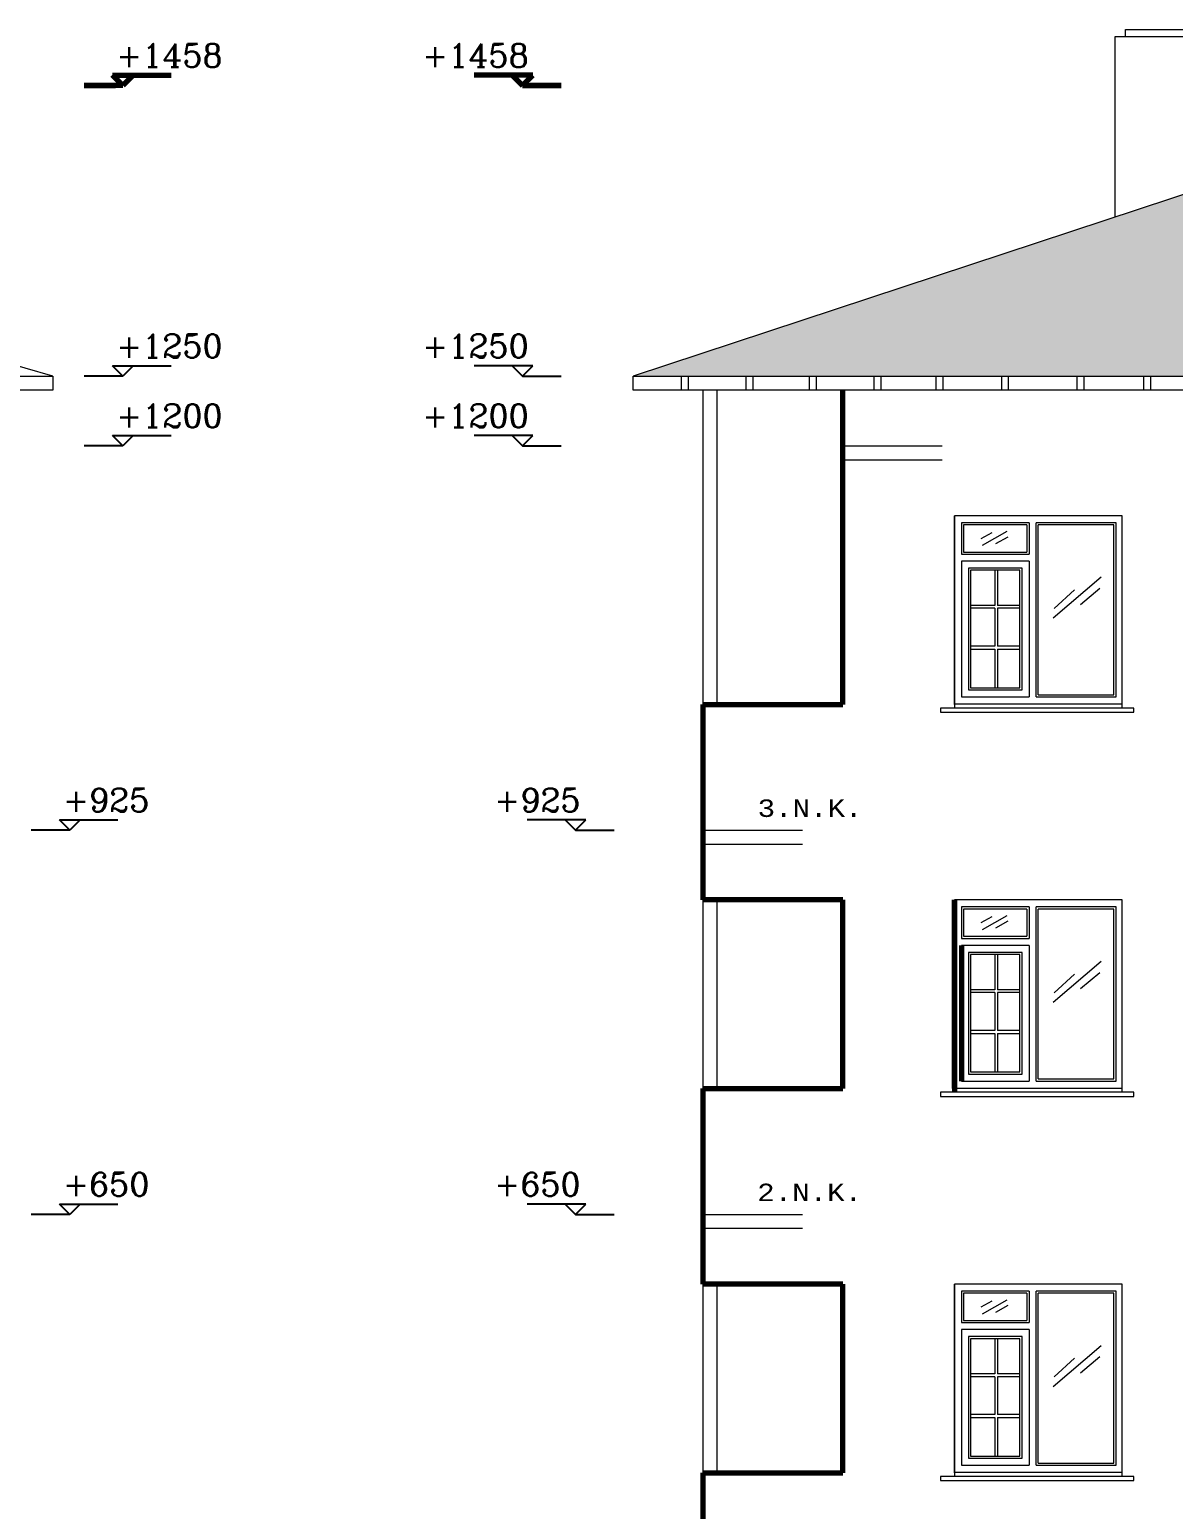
# Model space of a CAD drawing. Header units: millimetres. Extents: x 35860 to 71103, y -11298 to -8385.
# Drawn here: x 61447 to 62266, y -10125 to -9065 of the extents above; entities that cross this region are included whole.
import ezdxf
from ezdxf.enums import TextEntityAlignment as Align

# ---------------------------------------------------------------- set-up
doc = ezdxf.new("R2010")
doc.units = ezdxf.units.MM
doc.header["$MEASUREMENT"] = 0
doc.layers.get('0').update_dxf_attribs({"lineweight": 15})
for name, color, linetype, lineweight in [('02', 2, 'Continuous', 20), ('03_Yazı', 1, 'Continuous', 30), ('07', 3, 'Continuous', 70)]:
    doc.layers.add(name, color=color, linetype=linetype, lineweight=lineweight)
doc.layers.add('RAK', color=110, linetype='Continuous')
doc.styles.add('C', font='')
doc.styles.add('ROMANC', font='romanc', dxfattribs={"height": 0.11})
doc.styles.get('C').set_extended_font_data('Courier New Tur')

msp = doc.modelspace()

# ---------------------------------------------------------------- hatches: boundary and pattern name
h = msp.add_hatch()
h.set_pattern_fill('AR-RSHKE', color=256, scale=2, style=0)
h.set_pattern_definition([(180, (122301.54, 65.105), (-51, 24), [12, -10, 14, -6, 18, -8]), (180, (122289.54, 66.105), (-51, 24), [10, -38, 8, -12]), (180, (122265.54, 63.605), (-51, 24), [6, -62]), (90, (122301.54, 65.105), (17, 24), [23, -73]), (90, (122289.54, 65.105), (17, 24), [22.5, -73.5]), (90, (122279.54, 65.105), (17, 24), [21, -75]), (90, (122265.54, 63.605), (17, 24), [23, -73]), (90, (122259.54, 63.605), (17, 24), [23, -73]), (90, (122241.54, 65.105), (17, 24), [22, -74])])
h.paths.add_polyline_path([(62353.7, -9156.8), (62315.8, -9197.8), (62315.8, -9204.6), (62320.8, -9199.2), (62320.8, -9213.3), (62315.8, -9213.3), (62315.8, -9218.3), (62320.8, -9218.3), (62420.8, -9218.3), (62425.8, -9218.3), (62425.8, -9213.3), (62420.8, -9213.3), (62420.8, -9199.2), (62425.8, -9204.6), (62425.8, -9197.8), (62379.9, -9148.1), (62479.1, -9115.4), (62489.1, -9118.7), (62489.1, -9228.4), (62479.1, -9228.4), (62479.1, -9238.4), (62479.1, -9243.4), (62494.1, -9243.4), (62509.1, -9243.4), (62514.1, -9243.4), (62514.1, -9233.4), (62514.1, -9228.4), (62504.1, -9228.4), (62504.1, -9123.7), (63079.1, -9313.4), (62977.7, -9313.4), (61879.1, -9313.4)])

# ---------------------------------------------------------------- linework, layer by layer
for p, q in [((62353.7, -9156.8), (61879.1, -9313.4)), ((61463.5, -9313.4), (61188.2, -9235.4)), ((61423.5, -9313.4), (61463.5, -9313.4)), ((61463.5, -9313.4), (61463.5, -9323.4)), ((61485.9, -9313.4), (61508.4, -9313.4)), ((61827.5, -9313.4), (61805, -9313.4)), ((61879.1, -9323.4), (61879.1, -9313.4)), ((61879.1, -9313.4), (62977.7, -9313.4)), ((61913.6, -9323.4), (61913.6, -9313.4)), ((61918.6, -9323.4), (61918.6, -9313.4)), ((61960, -9323.4), (61960, -9313.4)), ((61965, -9323.4), (61965, -9313.4)), ((62005.4, -9323.4), (62005.4, -9313.4)), ((62010.4, -9323.4), (62010.4, -9313.4)), ((62051.5, -9323.4), (62051.5, -9313.4)), ((62056.5, -9323.4), (62056.5, -9313.4)), ((62096.1, -9323.4), (62096.1, -9313.4)), ((62101.1, -9323.4), (62101.1, -9313.4)), ((62142.9, -9323.4), (62142.9, -9313.4)), ((62147.9, -9323.4), (62147.9, -9313.4)), ((62196.9, -9323.4), (62196.9, -9313.4)), ((62201.9, -9323.4), (62201.9, -9313.4)), ((62244.6, -9323.4), (62244.6, -9313.4)), ((62249.6, -9323.4), (62249.6, -9313.4)), ((61463.5, -9323.4), (61413.5, -9323.4)), ((62029.1, -9323.4), (61879.1, -9323.4)), ((61929.1, -9548.4), (61929.1, -9323.4)), ((61939.1, -9548.4), (61939.1, -9323.4)), ((62929.1, -9323.4), (62029.1, -9323.4)), ((61485.9, -9363.4), (61508.4, -9363.4)), ((61827.5, -9363.4), (61805, -9363.4)), ((62029.1, -9363.4), (62100.2, -9363.4)), ((62029.1, -9373.4), (62100.2, -9373.4)), ((62109.1, -9413.4), (62109.1, -9551)), ((62109.1, -9413.4), (62109.1, -9545.9)), ((62109.1, -9548.4), (62109.1, -9413.4)), ((62209.1, -9413.4), (62109.1, -9413.4)), ((62109.1, -9413.4), (62109.1, -9551)), ((62109.1, -9413.4), (62109.1, -9545.9)), ((62109.1, -9548.4), (62109.1, -9413.4)), ((62209.1, -9413.4), (62109.1, -9413.4)), ((62109.1, -9413.4), (62109.1, -9551)), ((62109.1, -9413.4), (62109.1, -9545.9)), ((62109.1, -9548.4), (62109.1, -9413.4)), ((62229.1, -9413.4), (62109.1, -9413.4)), ((62229.1, -9551), (62229.1, -9413.4)), ((62229.1, -9551), (62229.1, -9413.4)), ((62229.1, -9548), (62229.1, -9413.4)), ((62114.1, -9418.4), (62114.1, -9440.9)), ((62162.5, -9418.4), (62114.1, -9418.4)), ((62114.1, -9418.4), (62114.1, -9440.9)), ((62162.5, -9418.4), (62114.1, -9418.4)), ((62114.1, -9418.4), (62114.1, -9440.9)), ((62162.5, -9418.4), (62114.1, -9418.4)), ((62115.6, -9419.9), (62115.6, -9439.4)), ((62161, -9419.9), (62115.6, -9419.9)), ((62115.6, -9419.9), (62115.6, -9439.4)), ((62161, -9419.9), (62115.6, -9419.9)), ((62115.6, -9419.9), (62115.6, -9439.4)), ((62161, -9419.9), (62115.6, -9419.9)), ((62128.1, -9429.6), (62136.1, -9425.3)), ((62129.1, -9434.5), (62146.8, -9424.5)), ((62161, -9419.9), (62161, -9439.4)), ((62161, -9419.9), (62161, -9439.4)), ((62161, -9419.9), (62161, -9439.4)), ((62162.5, -9418.4), (62162.5, -9440.9)), ((62162.5, -9418.4), (62162.5, -9440.9)), ((62162.5, -9418.4), (62162.5, -9440.9)), ((62204.8, -9418.4), (62167.5, -9418.4)), ((62167.5, -9468.9), (62167.5, -9418.4)), ((62204.8, -9418.4), (62167.5, -9418.4)), ((62167.5, -9468.9), (62167.5, -9418.4)), ((62224.8, -9418.4), (62167.5, -9418.4)), ((62167.5, -9468.9), (62167.5, -9418.4)), ((62203.3, -9419.9), (62169, -9419.9)), ((62169, -9463.9), (62169, -9419.9)), ((62203.3, -9419.9), (62169, -9419.9)), ((62169, -9463.9), (62169, -9419.9)), ((62223.3, -9419.9), (62169, -9419.9)), ((62169, -9463.9), (62169, -9419.9)), ((62223.3, -9466.4), (62223.3, -9419.9)), ((62223.3, -9466.4), (62223.3, -9419.9)), ((62223.3, -9466.4), (62223.3, -9419.9)), ((62224.8, -9471.4), (62224.8, -9418.4)), ((62224.8, -9471.4), (62224.8, -9418.4)), ((62224.8, -9471.4), (62224.8, -9418.4)), ((62138.6, -9433.3), (62147.5, -9428.4)), ((62114.1, -9440.9), (62162.5, -9440.9)), ((62114.1, -9440.9), (62162.5, -9440.9)), ((62114.1, -9440.9), (62162.5, -9440.9)), ((62114.1, -9445.9), (62114.1, -9543)), ((62162.5, -9445.9), (62114.1, -9445.9)), ((62114.1, -9445.9), (62114.1, -9543)), ((62162.5, -9445.9), (62114.1, -9445.9)), ((62114.1, -9445.9), (62114.1, -9543)), ((62162.5, -9445.9), (62114.1, -9445.9)), ((62115.6, -9439.4), (62161, -9439.4)), ((62115.6, -9439.4), (62161, -9439.4)), ((62115.6, -9439.4), (62161, -9439.4)), ((62162.5, -9445.9), (62162.5, -9543)), ((62162.5, -9445.9), (62162.5, -9543)), ((62162.5, -9445.9), (62162.5, -9543)), ((62167.5, -9543), (62167.5, -9445.9)), ((62167.5, -9543), (62167.5, -9445.9)), ((62167.5, -9543), (62167.5, -9445.9)), ((62169, -9541.5), (62169, -9447.4)), ((62169, -9541.5), (62169, -9447.4)), ((62169, -9541.5), (62169, -9447.4)), ((62119.1, -9450.9), (62119.1, -9538)), ((62157.5, -9450.9), (62119.1, -9450.9)), ((62119.1, -9450.9), (62119.1, -9538)), ((62157.5, -9450.9), (62119.1, -9450.9)), ((62119.1, -9450.9), (62119.1, -9538)), ((62157.5, -9450.9), (62119.1, -9450.9)), ((62120.6, -9452.4), (62120.6, -9536.5)), ((62156, -9452.4), (62120.6, -9452.4)), ((62120.6, -9452.4), (62120.6, -9536.5)), ((62156, -9452.4), (62120.6, -9452.4)), ((62120.6, -9452.4), (62120.6, -9536.5)), ((62156, -9452.4), (62120.6, -9452.4)), ((62138, -9452.4), (62138, -9477.6)), ((62138, -9452.4), (62138, -9477.6)), ((62138, -9452.4), (62138, -9477.6)), ((62140, -9452.4), (62140, -9477.6)), ((62140, -9452.4), (62140, -9477.6)), ((62140, -9452.4), (62140, -9477.6)), ((62156, -9536.5), (62156, -9452.4)), ((62156, -9536.5), (62156, -9452.4)), ((62156, -9536.5), (62156, -9452.4)), ((62157.5, -9538), (62157.5, -9450.9)), ((62157.5, -9538), (62157.5, -9450.9)), ((62157.5, -9538), (62157.5, -9450.9)), ((62179.7, -9486.5), (62214.1, -9457.2)), ((62180.5, -9479.8), (62195, -9466.4)), ((62199.4, -9476.8), (62213.2, -9465.2)), ((62223.3, -9541.5), (62223.3, -9459.9)), ((62223.3, -9541.5), (62223.3, -9459.9)), ((62223.3, -9541.5), (62223.3, -9459.9)), ((62224.8, -9543), (62224.8, -9458.4)), ((62224.8, -9543), (62224.8, -9458.4)), ((62224.8, -9543), (62224.8, -9458.4)), ((62138, -9477.6), (62120.6, -9477.6)), ((62138, -9477.6), (62120.6, -9477.6)), ((62138, -9477.6), (62120.6, -9477.6)), ((62156, -9477.6), (62140, -9477.6)), ((62156, -9477.6), (62140, -9477.6)), ((62156, -9477.6), (62140, -9477.6)), ((62138, -9479.6), (62120.6, -9479.6)), ((62138, -9479.6), (62120.6, -9479.6)), ((62138, -9479.6), (62120.6, -9479.6)), ((62138, -9479.6), (62138, -9506.7)), ((62138, -9479.6), (62138, -9506.7)), ((62138, -9479.6), (62138, -9506.7)), ((62156, -9479.6), (62140, -9479.6)), ((62140, -9479.6), (62140, -9506.7)), ((62156, -9479.6), (62140, -9479.6)), ((62140, -9479.6), (62140, -9506.7)), ((62156, -9479.6), (62140, -9479.6)), ((62140, -9479.6), (62140, -9506.7)), ((62138, -9506.7), (62120.5, -9506.7)), ((62138, -9506.7), (62120.5, -9506.7)), ((62138, -9506.7), (62120.5, -9506.7)), ((62120.6, -9508.9), (62138, -9508.9)), ((62120.6, -9508.9), (62138, -9508.9)), ((62120.6, -9508.9), (62138, -9508.9)), ((62138, -9508.9), (62138, -9536.5)), ((62138, -9508.9), (62138, -9536.5)), ((62138, -9508.9), (62138, -9536.5)), ((62156, -9506.7), (62140, -9506.7)), ((62156, -9506.7), (62140, -9506.7)), ((62156, -9506.7), (62140, -9506.7)), ((62140, -9508.9), (62156, -9508.9)), ((62140, -9508.9), (62140, -9536.5)), ((62140, -9508.9), (62156, -9508.9)), ((62140, -9508.9), (62140, -9536.5)), ((62140, -9508.9), (62156, -9508.9)), ((62140, -9508.9), (62140, -9536.5)), ((62119.1, -9538), (62157.5, -9538)), ((62119.1, -9538), (62157.5, -9538)), ((62119.1, -9538), (62157.5, -9538)), ((62120.6, -9536.5), (62156, -9536.5)), ((62120.6, -9536.5), (62156, -9536.5)), ((62120.6, -9536.5), (62156, -9536.5)), ((62169, -9541.5), (62203.3, -9541.5)), ((62169, -9541.5), (62203.3, -9541.5)), ((62169, -9541.5), (62223.3, -9541.5)), ((62099.1, -9551), (62099.1, -9554)), ((62217.6, -9551), (62099.1, -9551)), ((62099.1, -9551), (62099.1, -9554)), ((62217.6, -9551), (62099.1, -9551)), ((62099.1, -9551), (62099.1, -9554)), ((62237.6, -9551), (62099.1, -9551)), ((62109.1, -9548), (62209.1, -9548)), ((62109.1, -9548), (62209.1, -9548)), ((62109.1, -9548), (62229.1, -9548)), ((62109.1, -9548.4), (62109.1, -9548.4)), ((62109.1, -9548.4), (62109.1, -9551)), ((62109.1, -9548.4), (62109.1, -9548.4)), ((62109.1, -9548.4), (62109.1, -9551)), ((62109.1, -9548.4), (62109.1, -9548.4)), ((62109.1, -9548.4), (62109.1, -9551)), ((62114.1, -9543), (62162.5, -9543)), ((62114.1, -9543), (62162.5, -9543)), ((62114.1, -9543), (62162.5, -9543)), ((62167.5, -9543), (62204.8, -9543)), ((62167.5, -9543), (62204.8, -9543)), ((62167.5, -9543), (62224.8, -9543)), ((62237.6, -9554), (62237.6, -9551)), ((62237.6, -9554), (62237.6, -9551)), ((62237.6, -9554), (62237.6, -9551)), ((62099.1, -9554), (62217.6, -9554)), ((62099.1, -9554), (62217.6, -9554)), ((62099.1, -9554), (62237.6, -9554)), ((61448.4, -9638.4), (61448.4, -9638)), ((61447.9, -9638.4), (61470.4, -9638.4)), ((61865.5, -9638.4), (61843, -9638.4)), ((61929.1, -9638.4), (62000.2, -9638.4)), ((61929.1, -9638.4), (62000.2, -9638.4)), ((61929.1, -9648.4), (62000.2, -9648.4)), ((61929.1, -9823.4), (61929.1, -9688.4)), ((61939.1, -9823.4), (61939.1, -9688.4)), ((62209.1, -9688.4), (62109.1, -9688.4)), ((62209.1, -9688.4), (62109.1, -9688.4)), ((62229.1, -9688.4), (62109.1, -9688.4)), ((62229.1, -9826), (62229.1, -9688.4)), ((62229.1, -9826), (62229.1, -9688.4)), ((62229.1, -9823), (62229.1, -9688.4)), ((62114.1, -9693.4), (62114.1, -9715.9)), ((62162.5, -9693.4), (62114.1, -9693.4)), ((62114.1, -9693.4), (62114.1, -9715.9)), ((62162.5, -9693.4), (62114.1, -9693.4)), ((62114.1, -9693.4), (62114.1, -9715.9)), ((62162.5, -9693.4), (62114.1, -9693.4)), ((62115.6, -9694.9), (62115.6, -9714.4)), ((62161, -9694.9), (62115.6, -9694.9)), ((62115.6, -9694.9), (62115.6, -9714.4)), ((62161, -9694.9), (62115.6, -9694.9)), ((62115.6, -9694.9), (62115.6, -9714.4)), ((62161, -9694.9), (62115.6, -9694.9)), ((62128.1, -9704.6), (62136.1, -9700.3)), ((62129.1, -9709.5), (62146.8, -9699.5)), ((62161, -9694.9), (62161, -9714.4)), ((62161, -9694.9), (62161, -9714.4)), ((62161, -9694.9), (62161, -9714.4)), ((62162.5, -9693.4), (62162.5, -9715.9)), ((62162.5, -9693.4), (62162.5, -9715.9)), ((62162.5, -9693.4), (62162.5, -9715.9)), ((62204.8, -9693.4), (62167.5, -9693.4)), ((62167.5, -9743.9), (62167.5, -9693.4)), ((62204.8, -9693.4), (62167.5, -9693.4)), ((62167.5, -9743.9), (62167.5, -9693.4)), ((62224.8, -9693.4), (62167.5, -9693.4)), ((62167.5, -9743.9), (62167.5, -9693.4)), ((62203.3, -9694.9), (62169, -9694.9)), ((62169, -9738.9), (62169, -9694.9)), ((62203.3, -9694.9), (62169, -9694.9)), ((62169, -9738.9), (62169, -9694.9)), ((62223.3, -9694.9), (62169, -9694.9)), ((62169, -9738.9), (62169, -9694.9)), ((62223.3, -9741.4), (62223.3, -9694.9)), ((62223.3, -9741.4), (62223.3, -9694.9)), ((62223.3, -9741.4), (62223.3, -9694.9)), ((62224.8, -9746.4), (62224.8, -9693.4)), ((62224.8, -9746.4), (62224.8, -9693.4)), ((62224.8, -9746.4), (62224.8, -9693.4)), ((62138.6, -9708.3), (62147.5, -9703.4)), ((62114.1, -9715.9), (62162.5, -9715.9)), ((62114.1, -9715.9), (62162.5, -9715.9)), ((62114.1, -9715.9), (62162.5, -9715.9)), ((62162.5, -9720.9), (62114.1, -9720.9)), ((62162.5, -9720.9), (62114.1, -9720.9)), ((62162.5, -9720.9), (62114.1, -9720.9)), ((62115.6, -9714.4), (62161, -9714.4)), ((62115.6, -9714.4), (62161, -9714.4)), ((62115.6, -9714.4), (62161, -9714.4)), ((62162.5, -9720.9), (62162.5, -9818)), ((62162.5, -9720.9), (62162.5, -9818)), ((62162.5, -9720.9), (62162.5, -9818)), ((62167.5, -9818), (62167.5, -9720.9)), ((62167.5, -9818), (62167.5, -9720.9)), ((62167.5, -9818), (62167.5, -9720.9)), ((62169, -9816.5), (62169, -9722.4)), ((62169, -9816.5), (62169, -9722.4)), ((62169, -9816.5), (62169, -9722.4)), ((62119.1, -9725.9), (62119.1, -9813)), ((62157.5, -9725.9), (62119.1, -9725.9)), ((62119.1, -9725.9), (62119.1, -9813)), ((62157.5, -9725.9), (62119.1, -9725.9)), ((62119.1, -9725.9), (62119.1, -9813)), ((62157.5, -9725.9), (62119.1, -9725.9)), ((62120.6, -9727.4), (62120.6, -9811.5)), ((62156, -9727.4), (62120.6, -9727.4)), ((62120.6, -9727.4), (62120.6, -9811.5)), ((62156, -9727.4), (62120.6, -9727.4)), ((62120.6, -9727.4), (62120.6, -9811.5)), ((62156, -9727.4), (62120.6, -9727.4)), ((62138, -9727.4), (62138, -9752.6)), ((62138, -9727.4), (62138, -9752.6)), ((62138, -9727.4), (62138, -9752.6)), ((62140, -9727.4), (62140, -9752.6)), ((62140, -9727.4), (62140, -9752.6)), ((62140, -9727.4), (62140, -9752.6)), ((62156, -9811.5), (62156, -9727.4)), ((62156, -9811.5), (62156, -9727.4)), ((62156, -9811.5), (62156, -9727.4)), ((62157.5, -9813), (62157.5, -9725.9)), ((62157.5, -9813), (62157.5, -9725.9)), ((62157.5, -9813), (62157.5, -9725.9)), ((62179.7, -9761.5), (62214.1, -9732.2)), ((62224.8, -9818), (62224.8, -9733.4)), ((62224.8, -9818), (62224.8, -9733.4)), ((62224.8, -9818), (62224.8, -9733.4)), ((62180.5, -9754.8), (62195, -9741.4)), ((62199.4, -9751.8), (62213.2, -9740.2)), ((62223.3, -9816.5), (62223.3, -9734.9)), ((62223.3, -9816.5), (62223.3, -9734.9)), ((62223.3, -9816.5), (62223.3, -9734.9)), ((62138, -9752.6), (62120.6, -9752.6)), ((62138, -9752.6), (62120.6, -9752.6)), ((62138, -9752.6), (62120.6, -9752.6)), ((62138, -9754.6), (62120.6, -9754.6)), ((62138, -9754.6), (62120.6, -9754.6)), ((62138, -9754.6), (62120.6, -9754.6)), ((62138, -9754.6), (62138, -9781.7)), ((62138, -9754.6), (62138, -9781.7)), ((62138, -9754.6), (62138, -9781.7)), ((62156, -9752.6), (62140, -9752.6)), ((62156, -9752.6), (62140, -9752.6)), ((62156, -9752.6), (62140, -9752.6)), ((62156, -9754.6), (62140, -9754.6)), ((62140, -9754.6), (62140, -9781.7)), ((62156, -9754.6), (62140, -9754.6)), ((62140, -9754.6), (62140, -9781.7)), ((62156, -9754.6), (62140, -9754.6)), ((62140, -9754.6), (62140, -9781.7)), ((62138, -9781.7), (62120.5, -9781.7)), ((62138, -9781.7), (62120.5, -9781.7)), ((62138, -9781.7), (62120.5, -9781.7)), ((62120.6, -9783.9), (62138, -9783.9)), ((62120.6, -9783.9), (62138, -9783.9)), ((62120.6, -9783.9), (62138, -9783.9)), ((62138, -9783.9), (62138, -9811.5)), ((62138, -9783.9), (62138, -9811.5)), ((62138, -9783.9), (62138, -9811.5)), ((62156, -9781.7), (62140, -9781.7)), ((62156, -9781.7), (62140, -9781.7)), ((62156, -9781.7), (62140, -9781.7)), ((62140, -9783.9), (62156, -9783.9)), ((62140, -9783.9), (62140, -9811.5)), ((62140, -9783.9), (62156, -9783.9)), ((62140, -9783.9), (62140, -9811.5)), ((62140, -9783.9), (62156, -9783.9)), ((62140, -9783.9), (62140, -9811.5)), ((62114.1, -9818), (62162.5, -9818)), ((62114.1, -9818), (62162.5, -9818)), ((62114.1, -9818), (62162.5, -9818)), ((62119.1, -9813), (62157.5, -9813)), ((62119.1, -9813), (62157.5, -9813)), ((62119.1, -9813), (62157.5, -9813)), ((62120.6, -9811.5), (62156, -9811.5)), ((62120.6, -9811.5), (62156, -9811.5)), ((62120.6, -9811.5), (62156, -9811.5)), ((62167.5, -9818), (62204.8, -9818)), ((62167.5, -9818), (62204.8, -9818)), ((62167.5, -9818), (62224.8, -9818)), ((62169, -9816.5), (62203.3, -9816.5)), ((62169, -9816.5), (62203.3, -9816.5)), ((62169, -9816.5), (62223.3, -9816.5)), ((62099.1, -9826), (62099.1, -9829)), ((62217.6, -9826), (62099.1, -9826)), ((62099.1, -9826), (62099.1, -9829)), ((62217.6, -9826), (62099.1, -9826)), ((62099.1, -9826), (62099.1, -9829)), ((62237.6, -9826), (62099.1, -9826)), ((62109.1, -9823), (62209.1, -9823)), ((62109.1, -9823), (62209.1, -9823)), ((62109.1, -9823), (62229.1, -9823)), ((62109.1, -9823.4), (62109.1, -9823.4)), ((62109.1, -9823.4), (62109.1, -9826)), ((62109.1, -9823.4), (62109.1, -9823.4)), ((62109.1, -9823.4), (62109.1, -9826)), ((62109.1, -9823.4), (62109.1, -9823.4)), ((62109.1, -9823.4), (62109.1, -9826)), ((62237.6, -9829), (62237.6, -9826)), ((62237.6, -9829), (62237.6, -9826)), ((62237.6, -9829), (62237.6, -9826)), ((62099.1, -9829), (62217.6, -9829)), ((62099.1, -9829), (62217.6, -9829)), ((62099.1, -9829), (62237.6, -9829)), ((61447.9, -9913.4), (61470.4, -9913.4)), ((61448.4, -9913.4), (61448.4, -9913)), ((61865.5, -9913.4), (61843, -9913.4)), ((61929.1, -9913.4), (62000.2, -9913.4)), ((61929.1, -9913.4), (62000.2, -9913.4)), ((61929.1, -9923.4), (62000.2, -9923.4)), ((61929.1, -9923.4), (62000.2, -9923.4)), ((61929.1, -10098.4), (61929.1, -9963.4)), ((61939.1, -10098.4), (61939.1, -9963.4)), ((62109.1, -9963.4), (62109.1, -10101)), ((62109.1, -9963.4), (62109.1, -10095.9)), ((62109.1, -10098.4), (62109.1, -9963.4)), ((62209.1, -9963.4), (62109.1, -9963.4)), ((62109.1, -9963.4), (62109.1, -10101)), ((62109.1, -9963.4), (62109.1, -10095.9)), ((62109.1, -10098.4), (62109.1, -9963.4)), ((62209.1, -9963.4), (62109.1, -9963.4)), ((62109.1, -9963.4), (62109.1, -10101)), ((62109.1, -9963.4), (62109.1, -10095.9)), ((62109.1, -10098.4), (62109.1, -9963.4)), ((62229.1, -9963.4), (62109.1, -9963.4)), ((62229.1, -10101), (62229.1, -9963.4)), ((62229.1, -10101), (62229.1, -9963.4)), ((62229.1, -10098), (62229.1, -9963.4)), ((62114.1, -9968.4), (62114.1, -9990.9)), ((62162.5, -9968.4), (62114.1, -9968.4)), ((62114.1, -9968.4), (62114.1, -9990.9)), ((62162.5, -9968.4), (62114.1, -9968.4)), ((62114.1, -9968.4), (62114.1, -9990.9)), ((62162.5, -9968.4), (62114.1, -9968.4)), ((62115.6, -9969.9), (62115.6, -9989.4)), ((62161, -9969.9), (62115.6, -9969.9)), ((62115.6, -9969.9), (62115.6, -9989.4)), ((62161, -9969.9), (62115.6, -9969.9)), ((62115.6, -9969.9), (62115.6, -9989.4)), ((62161, -9969.9), (62115.6, -9969.9)), ((62128.1, -9979.6), (62136.1, -9975.3)), ((62129.1, -9984.5), (62146.8, -9974.5)), ((62161, -9969.9), (62161, -9989.4)), ((62161, -9969.9), (62161, -9989.4)), ((62161, -9969.9), (62161, -9989.4)), ((62162.5, -9968.4), (62162.5, -9990.9)), ((62162.5, -9968.4), (62162.5, -9990.9)), ((62162.5, -9968.4), (62162.5, -9990.9)), ((62204.8, -9968.4), (62167.5, -9968.4)), ((62167.5, -10018.9), (62167.5, -9968.4)), ((62204.8, -9968.4), (62167.5, -9968.4)), ((62167.5, -10018.9), (62167.5, -9968.4)), ((62224.8, -9968.4), (62167.5, -9968.4)), ((62167.5, -10018.9), (62167.5, -9968.4)), ((62203.3, -9969.9), (62169, -9969.9)), ((62169, -10013.9), (62169, -9969.9)), ((62203.3, -9969.9), (62169, -9969.9)), ((62169, -10013.9), (62169, -9969.9)), ((62223.3, -9969.9), (62169, -9969.9)), ((62169, -10013.9), (62169, -9969.9)), ((62223.3, -10016.4), (62223.3, -9969.9)), ((62223.3, -10016.4), (62223.3, -9969.9)), ((62223.3, -10016.4), (62223.3, -9969.9)), ((62224.8, -10021.4), (62224.8, -9968.4)), ((62224.8, -10021.4), (62224.8, -9968.4)), ((62224.8, -10021.4), (62224.8, -9968.4)), ((62138.6, -9983.3), (62147.5, -9978.4)), ((62114.1, -9990.9), (62162.5, -9990.9)), ((62114.1, -9990.9), (62162.5, -9990.9)), ((62114.1, -9990.9), (62162.5, -9990.9)), ((62114.1, -9995.9), (62114.1, -10093)), ((62162.5, -9995.9), (62114.1, -9995.9)), ((62114.1, -9995.9), (62114.1, -10093)), ((62162.5, -9995.9), (62114.1, -9995.9)), ((62114.1, -9995.9), (62114.1, -10093)), ((62162.5, -9995.9), (62114.1, -9995.9)), ((62115.6, -9989.4), (62161, -9989.4)), ((62115.6, -9989.4), (62161, -9989.4)), ((62115.6, -9989.4), (62161, -9989.4)), ((62162.5, -9995.9), (62162.5, -10093)), ((62162.5, -9995.9), (62162.5, -10093)), ((62162.5, -9995.9), (62162.5, -10093)), ((62167.5, -10093), (62167.5, -9995.9)), ((62167.5, -10093), (62167.5, -9995.9)), ((62167.5, -10093), (62167.5, -9995.9)), ((62169, -10091.5), (62169, -9997.4)), ((62169, -10091.5), (62169, -9997.4)), ((62169, -10091.5), (62169, -9997.4)), ((62119.1, -10000.9), (62119.1, -10088)), ((62157.5, -10000.9), (62119.1, -10000.9)), ((62119.1, -10000.9), (62119.1, -10088)), ((62157.5, -10000.9), (62119.1, -10000.9)), ((62119.1, -10000.9), (62119.1, -10088)), ((62157.5, -10000.9), (62119.1, -10000.9)), ((62120.6, -10002.4), (62120.6, -10086.5)), ((62156, -10002.4), (62120.6, -10002.4)), ((62120.6, -10002.4), (62120.6, -10086.5)), ((62156, -10002.4), (62120.6, -10002.4)), ((62120.6, -10002.4), (62120.6, -10086.5)), ((62156, -10002.4), (62120.6, -10002.4)), ((62138, -10002.4), (62138, -10027.6)), ((62138, -10002.4), (62138, -10027.6)), ((62138, -10002.4), (62138, -10027.6)), ((62140, -10002.4), (62140, -10027.6)), ((62140, -10002.4), (62140, -10027.6)), ((62140, -10002.4), (62140, -10027.6)), ((62156, -10086.5), (62156, -10002.4)), ((62156, -10086.5), (62156, -10002.4)), ((62156, -10086.5), (62156, -10002.4)), ((62157.5, -10088), (62157.5, -10000.9)), ((62157.5, -10088), (62157.5, -10000.9)), ((62157.5, -10088), (62157.5, -10000.9)), ((62179.7, -10036.5), (62214.1, -10007.2)), ((62224.8, -10093), (62224.8, -10008.4)), ((62224.8, -10093), (62224.8, -10008.4)), ((62224.8, -10093), (62224.8, -10008.4)), ((62180.5, -10029.8), (62195, -10016.4)), ((62199.4, -10026.8), (62213.2, -10015.2)), ((62223.3, -10091.5), (62223.3, -10009.9)), ((62223.3, -10091.5), (62223.3, -10009.9)), ((62223.3, -10091.5), (62223.3, -10009.9)), ((62138, -10027.6), (62120.6, -10027.6)), ((62138, -10027.6), (62120.6, -10027.6)), ((62138, -10027.6), (62120.6, -10027.6)), ((62138, -10029.6), (62120.6, -10029.6)), ((62138, -10029.6), (62120.6, -10029.6)), ((62138, -10029.6), (62120.6, -10029.6)), ((62138, -10029.6), (62138, -10056.7)), ((62138, -10029.6), (62138, -10056.7)), ((62138, -10029.6), (62138, -10056.7)), ((62156, -10027.6), (62140, -10027.6)), ((62156, -10027.6), (62140, -10027.6)), ((62156, -10027.6), (62140, -10027.6)), ((62156, -10029.6), (62140, -10029.6)), ((62140, -10029.6), (62140, -10056.7)), ((62156, -10029.6), (62140, -10029.6)), ((62140, -10029.6), (62140, -10056.7)), ((62156, -10029.6), (62140, -10029.6)), ((62140, -10029.6), (62140, -10056.7)), ((62138, -10056.7), (62120.5, -10056.7)), ((62138, -10056.7), (62120.5, -10056.7)), ((62138, -10056.7), (62120.5, -10056.7)), ((62120.6, -10058.9), (62138, -10058.9)), ((62120.6, -10058.9), (62138, -10058.9)), ((62120.6, -10058.9), (62138, -10058.9)), ((62138, -10058.9), (62138, -10086.5)), ((62138, -10058.9), (62138, -10086.5)), ((62138, -10058.9), (62138, -10086.5)), ((62156, -10056.7), (62140, -10056.7)), ((62156, -10056.7), (62140, -10056.7)), ((62156, -10056.7), (62140, -10056.7)), ((62140, -10058.9), (62156, -10058.9)), ((62140, -10058.9), (62140, -10086.5)), ((62140, -10058.9), (62156, -10058.9)), ((62140, -10058.9), (62140, -10086.5)), ((62140, -10058.9), (62156, -10058.9)), ((62140, -10058.9), (62140, -10086.5)), ((62114.1, -10093), (62162.5, -10093)), ((62114.1, -10093), (62162.5, -10093)), ((62114.1, -10093), (62162.5, -10093)), ((62119.1, -10088), (62157.5, -10088)), ((62119.1, -10088), (62157.5, -10088)), ((62119.1, -10088), (62157.5, -10088)), ((62120.6, -10086.5), (62156, -10086.5)), ((62120.6, -10086.5), (62156, -10086.5)), ((62120.6, -10086.5), (62156, -10086.5)), ((62167.5, -10093), (62204.8, -10093)), ((62167.5, -10093), (62204.8, -10093)), ((62167.5, -10093), (62224.8, -10093)), ((62169, -10091.5), (62203.3, -10091.5)), ((62169, -10091.5), (62203.3, -10091.5)), ((62169, -10091.5), (62223.3, -10091.5)), ((62099.1, -10101), (62099.1, -10104)), ((62217.6, -10101), (62099.1, -10101)), ((62099.1, -10101), (62099.1, -10104)), ((62217.6, -10101), (62099.1, -10101)), ((62099.1, -10101), (62099.1, -10104)), ((62237.6, -10101), (62099.1, -10101)), ((62099.1, -10104), (62217.6, -10104)), ((62099.1, -10104), (62217.6, -10104)), ((62099.1, -10104), (62237.6, -10104)), ((62109.1, -10098), (62209.1, -10098)), ((62109.1, -10098), (62209.1, -10098)), ((62109.1, -10098), (62229.1, -10098)), ((62109.1, -10098.4), (62109.1, -10098.4)), ((62109.1, -10098.4), (62109.1, -10101)), ((62109.1, -10098.4), (62109.1, -10098.4)), ((62109.1, -10098.4), (62109.1, -10101)), ((62109.1, -10098.4), (62109.1, -10098.4)), ((62109.1, -10098.4), (62109.1, -10101)), ((62237.6, -10104), (62237.6, -10101)), ((62237.6, -10104), (62237.6, -10101)), ((62237.6, -10104), (62237.6, -10101))]:
    msp.add_line(p, q)
at = {"layer": '02'}
for p, q in [((62231.6, -9065.4), (62490.9, -9065.4)), ((62231.6, -9070.4), (62231.6, -9065.4)), ((62224.1, -9199.6), (62224.1, -9070.4)), ((62224.1, -9070.4), (62490.9, -9070.4))]:
    msp.add_line(p, q, dxfattribs=at)
at = {"layer": '07'}
for p, q in [((61506.2, -9098), (61548.2, -9098)), ((61506.2, -9098), (61548.2, -9098)), ((61513.6, -9105.4), (61506.2, -9098)), ((61521, -9098), (61513.6, -9105.4)), ((61807.2, -9098), (61765.2, -9098)), ((61807.2, -9098), (61765.2, -9098)), ((61792.4, -9098), (61799.8, -9105.4)), ((61799.8, -9105.4), (61807.2, -9098)), ((61485.9, -9105.4), (61508.4, -9105.4)), ((61513.6, -9105.4), (61485.9, -9105.4)), ((61799.8, -9105.4), (61827.5, -9105.4)), ((61827.5, -9105.4), (61805, -9105.4)), ((62029.1, -9373.4), (62029.1, -9323.4)), ((62029.1, -9548.4), (62029.1, -9373.4)), ((61929.1, -9688.4), (61929.1, -9548.4)), ((61929.1, -9548.4), (62029.1, -9548.4)), ((62029.1, -9688.4), (61929.1, -9688.4)), ((62029.1, -9823.4), (62029.1, -9688.4)), ((62109.1, -9688.4), (62109.1, -9826)), ((62109.1, -9688.4), (62109.1, -9820.9)), ((62109.1, -9823.4), (62109.1, -9688.4)), ((62109.1, -9688.4), (62109.1, -9826)), ((62109.1, -9688.4), (62109.1, -9820.9)), ((62109.1, -9823.4), (62109.1, -9688.4)), ((62109.1, -9688.4), (62109.1, -9826)), ((62109.1, -9688.4), (62109.1, -9820.9)), ((62109.1, -9823.4), (62109.1, -9688.4)), ((62114.1, -9720.9), (62114.1, -9818)), ((62114.1, -9720.9), (62114.1, -9818)), ((62114.1, -9720.9), (62114.1, -9818)), ((61929.1, -9963.4), (61929.1, -9823.4)), ((61929.1, -9823.4), (62029.1, -9823.4)), ((62029.1, -9963.4), (61929.1, -9963.4)), ((62029.1, -10098.4), (62029.1, -9963.4)), ((61929.1, -10238.4), (61929.1, -10098.4)), ((61929.1, -10098.4), (62029.1, -10098.4))]:
    msp.add_line(p, q, dxfattribs=at)
at = {"layer": 'RAK'}
for p, q in [((61506.2, -9306), (61548.2, -9306)), ((61506.2, -9306), (61548.2, -9306)), ((61513.6, -9313.4), (61506.2, -9306)), ((61521, -9306), (61513.6, -9313.4)), ((61807.2, -9306), (61765.2, -9306)), ((61807.2, -9306), (61765.2, -9306)), ((61792.4, -9306), (61799.8, -9313.4)), ((61799.8, -9313.4), (61807.2, -9306)), ((61513.6, -9313.4), (61485.9, -9313.4)), ((61799.8, -9313.4), (61827.5, -9313.4)), ((61506.2, -9356), (61548.2, -9356)), ((61506.2, -9356), (61548.2, -9356)), ((61513.6, -9363.4), (61506.2, -9356)), ((61521, -9356), (61513.6, -9363.4)), ((61807.2, -9356), (61765.2, -9356)), ((61807.2, -9356), (61765.2, -9356)), ((61792.4, -9356), (61799.8, -9363.4)), ((61799.8, -9363.4), (61807.2, -9356)), ((61513.6, -9363.4), (61485.9, -9363.4)), ((61799.8, -9363.4), (61827.5, -9363.4)), ((61468.2, -9631), (61510.1, -9631)), ((61468.2, -9631), (61510.1, -9631)), ((61475.6, -9638.4), (61468.2, -9631)), ((61483, -9631), (61475.6, -9638.4)), ((61845.2, -9631), (61803.2, -9631)), ((61845.2, -9631), (61803.2, -9631)), ((61830.4, -9631), (61837.8, -9638.4)), ((61837.8, -9638.4), (61845.2, -9631)), ((61475.6, -9638.4), (61447.9, -9638.4)), ((61837.8, -9638.4), (61865.5, -9638.4)), ((61475.6, -9913.4), (61447.9, -9913.4)), ((61468.2, -9906), (61510.1, -9906)), ((61468.2, -9906), (61510.1, -9906)), ((61475.6, -9913.4), (61468.2, -9906)), ((61483, -9906), (61475.6, -9913.4)), ((61845.2, -9906), (61803.2, -9906)), ((61845.2, -9906), (61803.2, -9906)), ((61830.4, -9906), (61837.8, -9913.4)), ((61837.8, -9913.4), (61845.2, -9906)), ((61837.8, -9913.4), (61865.5, -9913.4))]:
    msp.add_line(p, q, dxfattribs=at)

# ---------------------------------------------------------------- texts
at = {"layer": '03_Yazı', "style": 'ROMANC'}
for s, p in [('+1458', (61508.7, -9092.3)), ('+1458', (61727.9, -9092.3)), ('+1250', (61508.7, -9300.3)), ('+1250', (61727.9, -9300.3)), ('+1200', (61508.7, -9350.3)), ('+1200', (61727.9, -9350.3)), ('+925', (61470.7, -9625.3)), ('+925', (61779.5, -9625.3)), ('+650', (61470.7, -9900.3)), ('+650', (61779.5, -9900.3))]:
    msp.add_text(s, height=16.8, dxfattribs=at).set_placement(p)
at = {"layer": '03_Yazı', "style": 'C'}
for tag, p in [('3.N.K.', (62005.7, -9622.7)), ('2.N.K.', (62005.4, -9897.7))]:
    msp.add_attdef(tag, text='A:10.00m2', height=12.5, dxfattribs=at).set_placement(p, align=Align.MIDDLE_CENTER)

doc.saveas('drawing.dxf')
